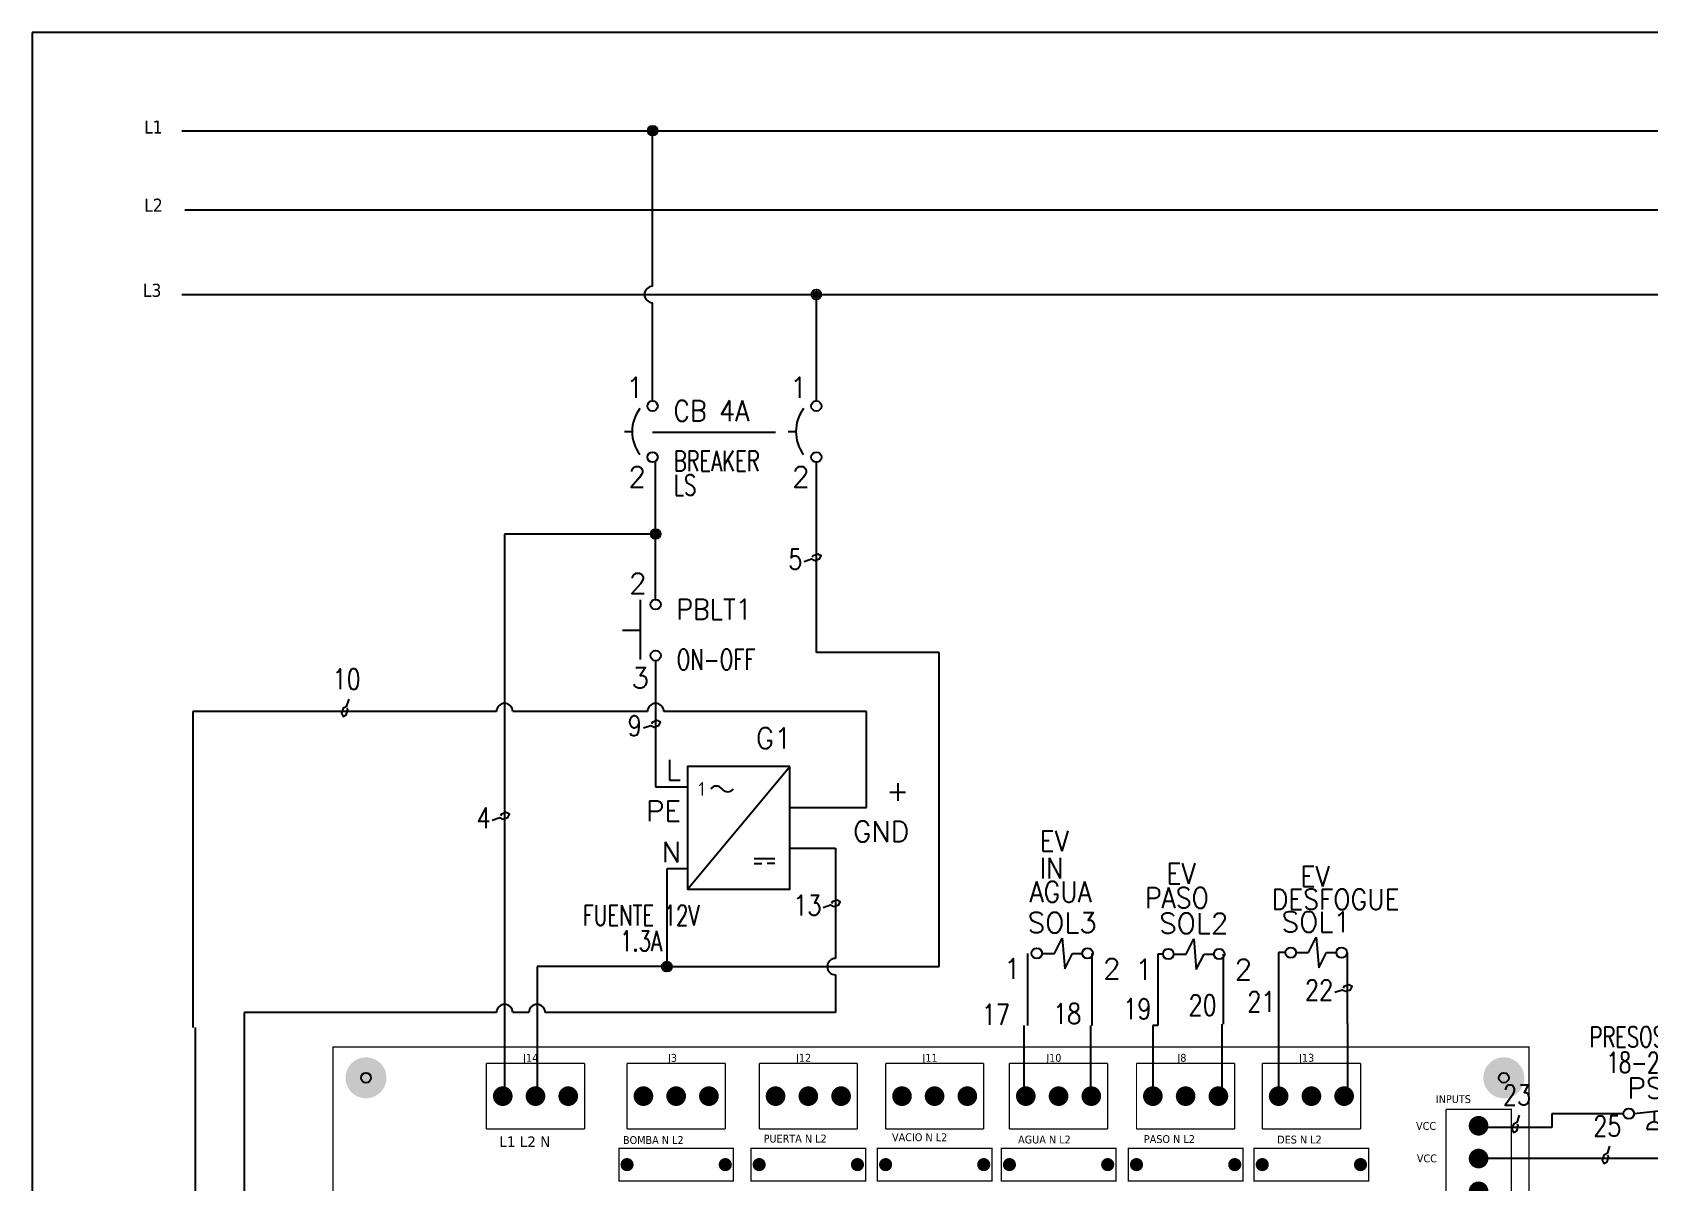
# Model space of a CAD drawing. Header units: millimetres. Extents: x 123.5 to 144.3, y 105.4 to 121.6.
# Drawn here: x 123.51 to 133.38, y 114.57 to 121.59 of the extents above; entities that cross this region are included whole.
import ezdxf
from ezdxf.enums import TextEntityAlignment as Align

# ---------------------------------------------------------------- set-up
doc = ezdxf.new("R2010")
doc.units = ezdxf.units.MM
doc.linetypes.add('HIDDEN2', pattern=[0.1875, 0.125, -0.0625])
for name, color, linetype in [('12632256', 7, 'Continuous'), ('BLK_12AWG', 7, 'Continuous'), ('DESC', 250, 'Continuous'), ('LINK', 9, 'Continuous'), ('SYMS', 7, 'Continuous'), ('TAGS', 250, 'Continuous'), ('TERMS', 250, 'Continuous'), ('WIRES', 7, 'Continuous')]:
    doc.layers.add(name, color=color, linetype=linetype)
doc.layers.add('WIRENO', color=7, linetype='Continuous', true_color=0x000000)
doc.styles.get("Standard").update_dxf_attribs({"font": 'tahoma.ttf'})
doc.styles.add('WD', font='romans.shx')
doc.styles.add('WD_IEC', font='isocp2.shx', dxfattribs={"width": 0.9, "height": 4})

# ---------------------------------------------------------------- blocks, each defined once
blk = doc.blocks.new('VCB1')
at = {"linetype": 'HIDDEN2'}
blk.add_line((-0.1712, 0), (-0.125, 0), dxfattribs=at)
for centre in [(0, 0.1562), (0, -0.1562)]:
    blk.add_circle(centre, 0.0312)
blk.add_arc((0.1094, 0), 0.2344, 143.1301, 216.8699)
at = {"style": 'WD'}
for tag, p, width in [('INST', (0.2188, 0.3883), 0.7), ('LOC', (0.2188, 0.2188), 0.7), ('TAG1', (0.1269, 0.0644), 0.9), ('XREF', (0.1287, -0.09), 0.7), ('DESC1', (0.1287, -0.242), 0.7), ('DESC2', (0.1287, -0.3893), 0.7)]:
    blk.add_attdef(tag, p, '', height=0.125, dxfattribs=dict(at, width=width))
at = {"linetype": 'Continuous', "style": 'WD'}
for tag, height, flags, p in [('TERM01', 0.125, 8, (-0.055, 0.2066)), ('MFG', 0.01, 9, (-0.1421, -0.0881)), ('CAT', 0.01, 9, (-0.1421, -0.0731))]:
    blk.add_attdef(tag, text='', height=height, dxfattribs=dict(at, flags=flags)).set_placement(p, align=Align.RIGHT)
at = {"color": 7, "style": 'WD', "flags": 1}
for tag, p in [('X2TERM01', (0, 0.1875)), ('X8TERM02', (0, -0.1875))]:
    blk.add_attdef(tag, p, '', height=0.0125, dxfattribs=at)
at = {"style": 'WD', "width": 0.7}
blk.add_attdef('RATING1', text='', height=0.125, dxfattribs=at).set_placement((-0.1875, 0.0625), align=Align.RIGHT)
at = {"color": 7, "style": 'WD'}
for tag, p in [('X4LINK', (-0.25, 0)), ('X1LINK', (0, 0))]:
    blk.add_attdef(tag, p, '', height=0.01, dxfattribs=at)
at = {"linetype": 'Continuous', "style": 'WD', "flags": 9}
blk.add_attdef('ASSYCODE', text='', height=0.01, dxfattribs=at).set_placement((-0.1533, -0.1061), align=Align.CENTER)
at = {"style": 'WD', "flags": 9}
for tag, p in [('FAMILY', (-0.1421, -0.0365)), ('CONTACT', (-0.1288, -0.1291))]:
    blk.add_attdef(tag, text='', height=0.01, dxfattribs=at).set_placement(p, align=Align.RIGHT)
at = {"linetype": 'Continuous', "style": 'WD', "flags": 8}
blk.add_attdef('TERM02', text='', height=0.125, dxfattribs=at).set_placement((-0.0407, -0.2134), align=Align.TOP_RIGHT)
blk = doc.blocks.new('WDDOT')
for radius in [0.03, 0.0187, 0.00929]:
    blk.add_circle((0, 0), radius)
blk = doc.blocks.new('VPB11L')
for p, q in [((-0.0938, 0.1849), (-0.0938, -0.1801)), ((-0.2022, 0), (-0.0938, 0))]:
    blk.add_line(p, q)
for centre in [(0, 0.1562), (0, -0.1562)]:
    blk.add_circle(centre, 0.0312)
at = {"style": 'WD'}
for tag, p, width in [('INST', (0.1269, 0.3902), 0.7), ('LOC', (0.1269, 0.2206), 0.7), ('TAG1', (0.1269, 0.0644), 0.9), ('XREF', (0.1287, -0.09), 0.7), ('DESC1', (0.1287, -0.242), 0.7), ('DESC2', (0.1287, -0.3982), 0.7)]:
    blk.add_attdef(tag, p, '', height=0.125, dxfattribs=dict(at, width=width))
at = {"linetype": 'Continuous', "style": 'WD'}
for tag, height, flags, p in [('TERM01', 0.125, 8, (-0.055, 0.2223)), ('MFG', 0.01, 9, (-0.1421, -0.0881)), ('CAT', 0.01, 9, (-0.1421, -0.0731))]:
    blk.add_attdef(tag, text='', height=height, dxfattribs=dict(at, flags=flags)).set_placement(p, align=Align.RIGHT)
at = {"color": 7, "style": 'WD', "flags": 1}
for tag, p in [('X2TERM01', (0, 0.1875)), ('X8TERM02', (0, -0.1875))]:
    blk.add_attdef(tag, p, '', height=0.0125, dxfattribs=at)
at = {"color": 7, "style": 'WD'}
for tag, p in [('X4LINK', (-0.2656, 0)), ('X1LINK', (0, 0))]:
    blk.add_attdef(tag, p, '', height=0.01, dxfattribs=at)
at = {"style": 'WD'}
for tag, flags, p in [('CONTACT', 1, (-0.1421, -0.0531)), ('FAMILY', 9, (-0.1421, -0.0365))]:
    blk.add_attdef(tag, text='', height=0.01, dxfattribs=dict(at, flags=flags)).set_placement(p, align=Align.RIGHT)
at = {"linetype": 'Continuous', "style": 'WD', "flags": 9}
blk.add_attdef('ASSYCODE', text='', height=0.01, dxfattribs=at).set_placement((-0.1563, -0.1113), align=Align.CENTER)
at = {"linetype": 'Continuous', "style": 'WD', "flags": 8}
blk.add_attdef('TERM02', text='', height=0.125, dxfattribs=at).set_placement((-0.0407, -0.2291), align=Align.TOP_RIGHT)
blk = doc.blocks.new('HSV1')
for p, q in [((-0.1231, 0), (-0.0469, 0)), ((-0.0469, 0), (0, 0.0938)), ((0, 0.0938), (0.0156, -0.0938)), ((0.0156, -0.0938), (0.0625, 0)), ((0.0625, 0), (0.1231, 0))]:
    blk.add_line(p, q)
for centre in [(-0.1553, 0), (0.1553, 0)]:
    blk.add_circle(centre, 0.0322)
at = {"style": 'WD', "width": 0.7}
for tag, p in [('INST', (0, 0.4508)), ('LOC', (0, 0.2812))]:
    blk.add_attdef(tag, text='', height=0.125, dxfattribs=at).set_placement(p, align=Align.CENTER)
at = {"style": 'WD'}
blk.add_attdef('TAG1', text='', height=0.125, dxfattribs=at).set_placement((0, 0.125), align=Align.CENTER)
for tag, p, height, flags in [('FAMILY', (0.1292, 0.1076), 0.01, 9), ('X4TERM01', (-0.1875, 0), 0.0125, 1), ('X1TERM02', (0.1875, 0), 0.0125, 1)]:
    blk.add_attdef(tag, p, '', height=height, dxfattribs=dict(at, flags=flags))
for tag, p, width in [('DESC1', (1.125, 0), 0.9), ('DESC2', (1.125, -0.1562), 0.9), ('DESC3', (1.125, -0.3125), 0.9), ('XREF', (1.1333, -0.4726), 0.8), ('WDTAGALT', (1.1333, -0.6288), 0.8)]:
    blk.add_attdef(tag, p, '', height=0.125, dxfattribs=dict(at, width=width))
at = {"linetype": 'Continuous', "style": 'WD', "flags": 9}
for tag, p in [('ASSYCODE', (0.1562, 0.0469)), ('MFG', (0.1564, 0.0671)), ('CAT', (0.1564, 0.0866))]:
    blk.add_attdef(tag, text='', height=0.01, dxfattribs=at).set_placement(p, align=Align.CENTER)
at = {"linetype": 'Continuous', "style": 'WD', "flags": 8}
blk.add_attdef('TERM01', text='', height=0.125, dxfattribs=at).set_placement((-0.25, -0.0314), align=Align.TOP_RIGHT)
blk.add_attdef('TERM02', text='', height=0.125, dxfattribs=at).set_placement((0.25, -0.0314), align=Align.TOP_LEFT)
at = {"style": 'WD'}
blk.add_attdef('RATING1', (0.0781, -0.3126), '', height=0.125, dxfattribs=at)
blk = doc.blocks.new('EPAD')
at = {"const_width": 0.5}
blk.add_lwpolyline([(-0.25, 0, 1), (0.25, 0, 1)], format="xyb", close=True, dxfattribs=at)
blk = doc.blocks.new('Tarjeta')
at = {"const_width": 0.008}
for points in [[(146.3184, 112.4867), (153.6204, 112.4867), (153.6204, 117.4267), (146.3184, 117.4267), (146.3184, 112.4867)], [(147.2544, 117.3257), (147.2544, 116.9257)], [(147.8544, 117.3257), (147.2544, 117.3257)], [(147.8544, 117.3257), (147.8544, 116.9257)], [(148.1134, 117.3257), (148.1134, 116.9257)], [(148.7134, 117.3257), (148.1134, 117.3257)], [(148.7134, 117.3257), (148.7134, 116.9257)], [(148.9204, 117.3257), (148.9204, 116.9257)], [(149.5204, 117.3257), (148.9204, 117.3257)], [(149.5204, 117.3257), (149.5204, 116.9257)], [(149.6924, 117.3257), (149.6924, 116.9257)], [(150.2914, 117.3257), (149.6924, 117.3257)], [(150.2914, 117.3257), (150.2914, 116.9257)], [(150.4484, 117.3257), (150.4484, 116.9257)], [(151.0484, 117.3257), (150.4484, 117.3257)], [(151.0484, 117.3257), (151.0484, 116.9257)], [(151.2244, 117.3257), (151.2244, 116.9257)], [(151.8244, 117.3257), (151.2244, 117.3257)], [(151.8244, 117.3257), (151.8244, 116.9257)], [(151.9924, 117.3257), (151.9924, 116.9257)], [(152.5924, 117.3257), (151.9924, 117.3257)], [(152.5924, 117.3257), (152.5924, 116.9257)], [(153.1134, 117.0447), (153.5134, 117.0447), (153.5134, 115.4447)], [(153.1134, 115.4447), (153.1134, 117.0447)], [(147.2544, 116.9257), (147.8544, 116.9257)], [(148.1134, 116.9257), (148.7134, 116.9257)], [(148.9204, 116.9257), (149.5204, 116.9257)], [(149.6924, 116.9257), (150.2914, 116.9257)], [(150.4484, 116.9257), (151.0484, 116.9257)], [(151.2244, 116.9257), (151.8244, 116.9257)], [(151.9924, 116.9257), (152.5924, 116.9257)], [(148.0634, 116.6077), (148.7634, 116.6077), (148.7634, 116.8077), (148.0634, 116.8077), (148.0634, 116.6077)], [(148.8704, 116.6077), (149.5704, 116.6077), (149.5704, 116.8077), (148.8704, 116.8077), (148.8704, 116.6077)], [(149.6424, 116.6077), (150.3414, 116.6077), (150.3414, 116.8077), (149.6424, 116.8077), (149.6424, 116.6077)], [(150.3984, 116.6077), (151.0984, 116.6077), (151.0984, 116.8077), (150.3984, 116.8077), (150.3984, 116.6077)], [(151.1744, 116.6077), (151.8744, 116.6077), (151.8744, 116.8077), (151.1744, 116.8077), (151.1744, 116.6077)], [(151.9424, 116.6077), (152.6424, 116.6077), (152.6424, 116.8077), (151.9424, 116.8077), (151.9424, 116.6077)]]:
    blk.add_lwpolyline(points, dxfattribs=at)
for centre, radius in [((146.5194, 117.2377), 0.03), ((153.4674, 117.2377), 0.03), ((147.3544, 117.1257), 0.03), ((147.5544, 117.1257), 0.03), ((147.7544, 117.1257), 0.03), ((148.2134, 117.1257), 0.03), ((148.4134, 117.1257), 0.03), ((148.6134, 117.1257), 0.03), ((149.0204, 117.1257), 0.03), ((149.2204, 117.1257), 0.03), ((149.4204, 117.1257), 0.03), ((149.7924, 117.1257), 0.03), ((149.9914, 117.1257), 0.03), ((150.1914, 117.1257), 0.03), ((150.5484, 117.1257), 0.03), ((150.7484, 117.1257), 0.03), ((150.9484, 117.1257), 0.03), ((151.3244, 117.1257), 0.03), ((151.5244, 117.1257), 0.03), ((151.7244, 117.1257), 0.03), ((152.0924, 117.1257), 0.03), ((152.2924, 117.1257), 0.03), ((152.4924, 117.1257), 0.03), ((153.3134, 116.9447), 0.03), ((153.3134, 116.7447), 0.03), ((148.1134, 116.7077), 0.025), ((148.7134, 116.7077), 0.025), ((148.9204, 116.7077), 0.025), ((149.5204, 116.7077), 0.025), ((149.6924, 116.7077), 0.025), ((150.2914, 116.7077), 0.025), ((150.4484, 116.7077), 0.025), ((151.0484, 116.7077), 0.025), ((151.2244, 116.7077), 0.025), ((151.8244, 116.7077), 0.025), ((151.9924, 116.7077), 0.025), ((152.5924, 116.7077), 0.025)]:
    blk.add_circle(centre, radius)
for p, xscale, yscale in [((146.5194, 117.2377), 0.25, 0.25), ((153.4674, 117.2377), 0.25, 0.25), ((147.3544, 117.1257), 0.12, 0.12), ((147.5544, 117.1257), 0.12, 0.12), ((147.7544, 117.1257), 0.12, 0.12), ((148.2134, 117.1257), 0.12, 0.12), ((148.4134, 117.1257), 0.12, 0.12), ((148.6134, 117.1257), 0.12, 0.12), ((149.0204, 117.1257), 0.12, 0.12), ((149.2204, 117.1257), 0.12, 0.12), ((149.4204, 117.1257), 0.12, 0.12), ((149.7924, 117.1257), 0.12, 0.12), ((149.9914, 117.1257), 0.12, 0.12), ((150.1914, 117.1257), 0.12, 0.12), ((150.5484, 117.1257), 0.12, 0.12), ((150.7484, 117.1257), 0.12, 0.12), ((150.9484, 117.1257), 0.12, 0.12), ((151.3244, 117.1257), 0.12, 0.12), ((151.5244, 117.1257), 0.12, 0.12), ((151.7244, 117.1257), 0.12, 0.12), ((152.0924, 117.1257), 0.12, 0.12), ((152.2924, 117.1257), 0.12, 0.12), ((152.4924, 117.1257), 0.12, 0.12), ((153.3134, 116.9447), 0.12, 0.12), ((153.3134, 116.7447), 0.12, 0.12), ((148.1134, 116.7077), 0.08, 0.08), ((148.7134, 116.7077), 0.08, 0.08), ((148.9204, 116.7077), 0.08, 0.08), ((149.5204, 116.7077), 0.08, 0.08), ((149.6924, 116.7077), 0.08, 0.08), ((150.2914, 116.7077), 0.08, 0.08), ((150.4484, 116.7077), 0.08, 0.08), ((151.0484, 116.7077), 0.08, 0.08), ((151.2244, 116.7077), 0.08, 0.08), ((151.8244, 116.7077), 0.08, 0.08), ((151.9924, 116.7077), 0.08, 0.08), ((152.5924, 116.7077), 0.08, 0.08), ((153.3134, 116.5447), 0.12, 0.12)]:
    blk.add_blockref('EPAD', p, dxfattribs=dict(xscale=xscale, yscale=yscale))
at = {"layer": '12632256'}
for s, height, width, p in [('J14', 0.048, 1.041667, (147.4794, 117.3357)), ('J3', 0.048, 1.041667, (148.3634, 117.3357)), ('J12', 0.048, 1.041667, (149.1454, 117.3357)), ('J11', 0.048, 1.041667, (149.9174, 117.3357)), ('J10', 0.048, 1.041667, (150.6734, 117.3357)), ('J8', 0.048, 1.041667, (151.4744, 117.3357)), ('J13', 0.048, 1.041667, (152.2174, 117.3357)), ('INPUTS', 0.048, 1.041667, (153.0524, 117.0837)), ('VCC', 0.048, 1.041667, (152.9314, 116.9197)), ('L1 L2 N', 0.064, 1.09375, (147.3334, 116.8157)), ('BOMBA N L2', 0.048, 1.041667, (148.0884, 116.8337)), ('PUERTA N L2', 0.048, 1.041667, (148.9474, 116.8427)), ('VACIO N L2', 0.048, 1.041667, (149.7314, 116.8507)), ('AGUA N L2', 0.048, 1.041667, (150.5014, 116.8367)), ('PASO N L2', 0.048, 1.041667, (151.2694, 116.8397)), ('DES N L2', 0.048, 1.041667, (152.0834, 116.8367)), ('VCC', 0.048, 1.041667, (152.9364, 116.7217))]:
    blk.add_text(s, height=height, dxfattribs=dict(at, width=width)).set_placement(p)
blk = doc.blocks.new('HPW1_1PH')
for p, q in [((0, -0.625), (0.625, 0.125)), ((0.4066, -0.4373), (0.5317, -0.4373)), ((0.4066, -0.4686), (0.4535, -0.4686)), ((0.5317, -0.4686), (0.4848, -0.4686))]:
    blk.add_line(p, q)
blk.add_lwpolyline([(0.625, 0.125), (0, 0.125), (0, -0.625), (0.625, -0.625)], close=True)
for centre, start, end in [((0.175, -0.0387), 36.8699, 143.1301), ((0.245, 0.0138), 216.8699, 323.1301)]:
    blk.add_arc(centre, 0.0438, start, end)
at = {"style": 'WD_IEC'}
blk.add_text('1', height=0.084, dxfattribs=at).set_placement((0.105, -0.0124), align=Align.MIDDLE_RIGHT)
at = {"style": 'WD', "width": 0.7}
for tag, p in [('INST', (-0.2843, 0.7938)), ('LOC', (-0.2843, 0.6242)), ('RATING1', (-0.2843, 0.285)), ('XREF', (-0.2843, -0.691)), ('DESC1', (-0.2843, -0.8472)), ('DESC2', (-0.2843, -1.0035)), ('DESC3', (-0.2843, -1.1578))]:
    blk.add_attdef(tag, text='', height=0.125, dxfattribs=at).set_placement(p, align=Align.CENTER)
at = {"style": 'WD'}
blk.add_attdef('TAG1', text='', height=0.125, dxfattribs=at).set_placement((-0.2843, 0.4546), align=Align.CENTER)
at = {"linetype": 'Continuous', "style": 'WD', "flags": 9}
for tag, p in [('MFG', (0.8868, 0.2571)), ('CAT', (0.8888, 0.2765)), ('ASSYCODE', (0.8871, -0.5638))]:
    blk.add_attdef(tag, text='', height=0.01, dxfattribs=at).set_placement(p, align=Align.CENTER)
at = {"linetype": 'Continuous', "style": 'WD', "flags": 8}
for tag, p in [('TERM01', (-0.04, 0.04)), ('TERM04', (1.3525, -0.085)), ('TERM02', (-0.04, -0.2098)), ('TERM05', (1.3525, -0.335)), ('TERM03', (-0.04, -0.46))]:
    blk.add_attdef(tag, text='', height=0.125, dxfattribs=at).set_placement(p, align=Align.RIGHT)
at = {"style": 'WD'}
for tag, p, height, flags in [('X4TERM01', (0, 0), 0.0125, 1), ('X1TERM04', (0.625, -0.125), 0.0125, 1), ('X4TERM02', (0, -0.2498), 0.0125, 1), ('X1TERM05', (0.625, -0.375), 0.0125, 1), ('X4TERM03', (0, -0.5), 0.0125, 1), ('FAMILY', (0.8618, -0.4829), 0.01, 9)]:
    blk.add_attdef(tag, p, '', height=height, dxfattribs=dict(at, flags=flags))
blk = doc.blocks.new('HPS12')
at = {"linetype": 'Continuous'}
blk.add_line((-0.1231, 0.002), (0.1594, 0.0326), dxfattribs=at)
for p, q in [((0, 0.0153), (0, -0.0487)), ((-0.0442, -0.0938), (0.0442, -0.0938))]:
    blk.add_line(p, q)
for centre in [(-0.1553, 0), (0.1553, 0)]:
    blk.add_circle(centre, 0.0322)
blk.add_arc((0, -0.0938), 0.0442, 0, 180)
at = {"style": 'WD', "width": 0.7}
for tag, p in [('INST', (0, 0.7321)), ('LOC', (0, 0.5625)), ('DESC1', (0, 0.4062)), ('DESC2', (0, 0.25)), ('XREF', (0, -0.3144))]:
    blk.add_attdef(tag, text='', height=0.125, dxfattribs=at).set_placement(p, align=Align.CENTER)
at = {"style": 'WD'}
blk.add_attdef('TAG1', text='', height=0.125, dxfattribs=at).set_placement((0, 0.0938), align=Align.CENTER)
for tag, p in [('X2LINK', (0, 0.0938)), ('X8LINK', (0, -0.125))]:
    blk.add_attdef(tag, p, '', height=0.01, dxfattribs=at)
for tag, p, height, flags in [('X4TERM01', (-0.1875, 0), 0.0125, 1), ('CONTACT', (0.0376, 0.0204), 0.01, 1), ('FAMILY', (0.0376, 0.0371), 0.01, 9), ('X1TERM02', (0.1875, 0), 0.0125, 1)]:
    blk.add_attdef(tag, p, '', height=height, dxfattribs=dict(at, flags=flags))
at = {"linetype": 'Continuous', "style": 'WD', "flags": 9}
for tag, p in [('CAT', (0.0626, -0.0071)), ('ASSYCODE', (0.0656, -0.0489)), ('MFG', (0.0626, -0.0266))]:
    blk.add_attdef(tag, text='', height=0.01, dxfattribs=at).set_placement(p, align=Align.CENTER)
at = {"linetype": 'Continuous', "style": 'WD', "flags": 8}
blk.add_attdef('TERM01', text='', height=0.125, dxfattribs=at).set_placement((-0.25, -0.0314), align=Align.TOP_RIGHT)
blk.add_attdef('TERM02', text='', height=0.125, dxfattribs=at).set_placement((0.25, -0.0314), align=Align.TOP_LEFT)
at = {"style": 'WD', "width": 0.7}
for tag, p in [('RATING1', (0.2475, -0.317)), ('WDTAGALT', (0.2475, -0.4732))]:
    blk.add_attdef(tag, p, '', height=0.125, dxfattribs=at)
blk = doc.blocks.new('WD_WNV')
at = {"style": 'WD', "flags": 1}
for tag, p in [('W01USER', (-0.0625, 0.0938)), ('W02USER', (-0.0625, 0.0859)), ('W03USER', (-0.0625, 0.0781)), ('W04USER', (-0.0625, 0.0703)), ('W05USER', (-0.0625, 0.0625)), ('W06USER', (-0.0625, 0.0547)), ('W07USER', (-0.0625, 0.0469)), ('W08USER', (-0.0625, 0.0391)), ('W09USER', (-0.0625, 0.0312)), ('W10USER', (-0.0625, 0.0234))]:
    blk.add_attdef(tag, text='', height=0.005, dxfattribs=at).set_placement(p, align=Align.CENTER)
at = {"linetype": 'Continuous', "style": 'WD', "width": 0.8}
blk.add_attdef('WIRENO', text='', height=0.125, dxfattribs=at).set_placement((-0.05, 0), align=Align.MIDDLE_RIGHT)
blk = doc.blocks.new('WD_WNH')
at = {"linetype": 'Continuous', "style": 'WD', "width": 0.8}
blk.add_attdef('WIRENO', text='', height=0.125, dxfattribs=at).set_placement((0, 0.0625), align=Align.CENTER)
at = {"style": 'WD', "flags": 1}
for tag, p in [('W01USER', (0, 0.0781)), ('W02USER', (0, 0.0703)), ('W03USER', (0, 0.0625)), ('W04USER', (0, 0.0547)), ('W05USER', (0, 0.0469)), ('W06USER', (0, 0.0391)), ('W07USER', (0, 0.0312)), ('W08USER', (0, 0.0234)), ('W09USER', (0, 0.0156)), ('W10USER', (0, 0.0078))]:
    blk.add_attdef(tag, text='', height=0.005, dxfattribs=at).set_placement(p, align=Align.CENTER)

msp = doc.modelspace()

# ---------------------------------------------------------------- linework, layer by layer
at = {"color": 7, "linetype": 'Continuous'}
for p, q in [((144.2555, 121.5905), (123.5055, 121.5905)), ((123.5055, 121.5905), (123.5055, 105.4055))]:
    msp.add_line(p, q, dxfattribs=at)
at = {"layer": 'BLK_12AWG'}
for p, q in [((124.4182, 120.99), (142.7932, 120.99)), ((127.2932, 120.04), (127.2932, 120.99)), ((124.4378, 120.5067), (142.8128, 120.5067)), ((124.4182, 119.99), (142.7932, 119.99)), ((127.2932, 119.3405), (127.2932, 119.94)), ((128.2932, 119.3405), (128.2932, 119.99))]:
    msp.add_line(p, q, dxfattribs=at)
msp.add_arc((127.2932, 119.99), 0.05, 90, 270, dxfattribs=at)
at = {"layer": 'LINK'}
msp.add_lwpolyline([(127.2932, 119.15), (128.0432, 119.15)], dxfattribs=at)
at = {"layer": 'WIRENO'}
for points in [[(128.2182, 118.3603), (128.2636, 118.3755), (128.2833, 118.3656), (128.313, 118.3755), (128.3229, 118.3952), (128.3031, 118.4051), (128.2735, 118.3952), (128.2685, 118.3854)], [(125.438, 117.519), (125.4228, 117.4737), (125.4031, 117.4638), (125.3932, 117.4342), (125.4031, 117.4144), (125.4228, 117.4243), (125.4327, 117.4539), (125.4278, 117.4638)], [(127.2368, 117.344), (127.2822, 117.3592), (127.302, 117.3493), (127.3316, 117.3592), (127.3415, 117.3789), (127.3217, 117.3888), (127.2921, 117.3789), (127.2871, 117.369)], [(126.3145, 116.7818), (126.3598, 116.7969), (126.3796, 116.7871), (126.4092, 116.7969), (126.4191, 116.8167), (126.3994, 116.8266), (126.3697, 116.8167), (126.3648, 116.8068)], [(128.3348, 116.2479), (128.3801, 116.2631), (128.3999, 116.2532), (128.4295, 116.2631), (128.4394, 116.2828), (128.4196, 116.2927), (128.39, 116.2828), (128.3851, 116.2729)], [(131.4596, 115.7308), (131.505, 115.7459), (131.5248, 115.736), (131.5544, 115.7459), (131.5643, 115.7656), (131.5445, 115.7755), (131.5149, 115.7656), (131.51, 115.7558)], [(132.5847, 114.9795), (132.5696, 114.9342), (132.5499, 114.9243), (132.54, 114.8947), (132.5499, 114.8749), (132.5696, 114.8848), (132.5795, 114.9144), (132.5746, 114.9243)], [(133.1363, 114.7902), (133.1212, 114.7448), (133.1014, 114.7349), (133.0916, 114.7053), (133.1014, 114.6855), (133.1212, 114.6954), (133.1311, 114.725), (133.1261, 114.7349)]]:
    msp.add_lwpolyline(points, dxfattribs=at)
at = {"layer": 'WIRES'}
for p, q in [((127.3118, 118.129), (127.3118, 118.9655)), ((128.2932, 117.8051), (128.2932, 118.9655)), ((127.3118, 118.5274), (126.3895, 118.5274)), ((126.3895, 118.5274), (126.3895, 115.0863)), ((127.3118, 117.754), (127.3118, 116.9841)), ((129.0436, 117.8051), (128.2932, 117.8051)), ((129.0436, 115.8868), (129.0436, 117.8051)), ((126.3395, 117.444), (124.4864, 117.444)), ((124.4864, 117.444), (124.4864, 115.5154)), ((127.2618, 117.444), (126.4395, 117.444)), ((128.5994, 117.444), (127.3618, 117.444)), ((128.5994, 116.8591), (128.5994, 117.444)), ((127.3118, 116.9841), (127.507, 116.9841)), ((128.132, 116.8591), (128.5994, 116.8591)), ((128.132, 116.6091), (128.4098, 116.6091)), ((128.4098, 116.6091), (128.4098, 115.9368)), ((127.507, 116.4841), (127.3805, 116.4841)), ((127.3805, 116.4841), (127.3805, 115.8868)), ((127.3805, 115.8872), (126.5875, 115.8872)), ((126.5875, 115.8872), (126.5875, 115.106)), ((127.3805, 115.8868), (129.0436, 115.8868)), ((129.5831, 115.9676), (129.5831, 115.5268)), ((129.9745, 115.9676), (129.9745, 115.5268)), ((130.4103, 115.9634), (130.3789, 115.9634)), ((130.3789, 115.9634), (130.3789, 115.5281)), ((130.7772, 115.9634), (130.7772, 115.535)), ((131.1578, 115.9721), (131.1148, 115.9721)), ((131.1148, 115.9721), (131.1148, 115.079)), ((131.5346, 115.9721), (131.5346, 115.5394)), ((128.4098, 115.8368), (128.4098, 115.6063)), ((126.3395, 115.6063), (124.7988, 115.6063)), ((124.7988, 115.6063), (124.7988, 115.3868)), ((126.5375, 115.6063), (126.4395, 115.6063)), ((128.4098, 115.6063), (126.6375, 115.6063)), ((124.5005, 115.5154), (124.5005, 111.7134)), ((129.5594, 115.5268), (129.5594, 115.0859)), ((129.9673, 115.5268), (129.9673, 115.0859)), ((130.3789, 115.5281), (130.3475, 115.5281)), ((130.3475, 115.5281), (130.3475, 115.0928)), ((130.7692, 115.535), (130.7692, 115.1066)), ((131.5365, 115.5394), (131.5365, 115.1066)), ((124.7986, 115.3868), (124.7986, 111.8411)), ((133.2219, 114.9887), (132.7845, 114.9887)), ((132.7845, 114.9887), (132.7845, 114.9045)), ((132.7845, 114.9045), (132.335, 114.9045)), ((133.8806, 114.7152), (132.342, 114.7152))]:
    msp.add_line(p, q, dxfattribs=at)
for centre, start, end in [((126.3895, 117.444), 0, 180), ((127.3118, 117.444), 0, 180), ((128.4098, 115.8868), 90, 270), ((126.3895, 115.6063), 0, 180), ((126.5875, 115.6063), 0, 180)]:
    msp.add_arc(centre, 0.05, start, end, dxfattribs=at)

# ---------------------------------------------------------------- block references
at = {"layer": 'DESC'}
msp.add_blockref('Tarjeta', (-20.9763, -2.0298), dxfattribs=at)
at = {"layer": 'SYMS'}
for p in [(127.2932, 120.99), (128.2932, 119.99), (127.3118, 118.5274), (127.3805, 115.8872)]:
    msp.add_blockref('WDDOT', p, dxfattribs=at)
ref = msp.add_blockref('VCB1', (127.2932, 119.153), dxfattribs=at)
ref.add_attrib('DESC2', 'LS', (127.4219, 118.7637), dxfattribs={"layer": 'DESC', "height": 0.125, "style": 'WD', "width": 0.7})
ref.add_attrib('DESC1', 'BREAKER', (127.4219, 118.911), dxfattribs={"layer": 'DESC', "height": 0.125, "style": 'WD', "width": 0.7})
ref.add_attrib('TAG1', 'CB 4A', (127.4202, 119.2174), dxfattribs={"layer": 'TAGS', "height": 0.125, "style": 'WD', "width": 0.9})
ref.add_attrib('TERM02', '2', dxfattribs={"layer": 'TERMS', "linetype": 'Continuous', "height": 0.125, "style": 'WD', "flags": 8}).set_placement((127.2525, 118.9396), align=Align.TOP_RIGHT)
ref.add_attrib('TERM01', '1', dxfattribs={"layer": 'TERMS', "linetype": 'Continuous', "height": 0.125, "style": 'WD', "flags": 8}).set_placement((127.2382, 119.3597), align=Align.RIGHT)
ref = msp.add_blockref('VCB1', (128.2932, 119.153), dxfattribs=at)
ref.add_attrib('TERM02', '2', dxfattribs={"layer": 'TERMS', "linetype": 'Continuous', "height": 0.125, "style": 'WD', "flags": 8}).set_placement((128.2525, 118.9396), align=Align.TOP_RIGHT)
ref.add_attrib('TERM01', '1', dxfattribs={"layer": 'TERMS', "linetype": 'Continuous', "height": 0.125, "style": 'WD', "flags": 8}).set_placement((128.2382, 119.3597), align=Align.RIGHT)
ref = msp.add_blockref('VPB11L', (127.3118, 117.9415), dxfattribs=at)
ref.add_attrib('TERM02', '3', dxfattribs={"layer": 'TERMS', "linetype": 'Continuous', "height": 0.125, "style": 'WD', "flags": 8}).set_placement((127.2711, 117.7124), align=Align.TOP_RIGHT)
ref.add_attrib('TERM01', '2', dxfattribs={"layer": 'TERMS', "linetype": 'Continuous', "height": 0.125, "style": 'WD', "flags": 8}).set_placement((127.2569, 118.1638), align=Align.RIGHT)
ref.add_attrib('DESC1', 'ON-OFF', (127.4406, 117.6995), dxfattribs={"layer": 'DESC', "height": 0.125, "style": 'WD', "width": 0.7})
ref.add_attrib('TAG1', 'PBLT1', (127.4388, 118.0059), dxfattribs={"layer": 'TAGS', "height": 0.125, "style": 'WD', "width": 0.9})
ref = msp.add_blockref('HPW1_1PH', (127.507, 116.9841), dxfattribs=at)
ref.add_attrib('TERM01', 'L', dxfattribs={"layer": 'TERMS', "linetype": 'Continuous', "height": 0.125, "style": 'WD', "flags": 8}).set_placement((127.467, 117.0241), align=Align.RIGHT)
ref.add_attrib('TERM02', 'PE', dxfattribs={"layer": 'TERMS', "linetype": 'Continuous', "height": 0.125, "style": 'WD', "flags": 8}).set_placement((127.467, 116.7742), align=Align.RIGHT)
ref.add_attrib('TERM03', 'N', dxfattribs={"layer": 'TERMS', "linetype": 'Continuous', "height": 0.125, "style": 'WD', "flags": 8}).set_placement((127.467, 116.5241), align=Align.RIGHT)
ref.add_attrib('TERM04', '+', dxfattribs={"layer": 'TERMS', "linetype": 'Continuous', "height": 0.125, "style": 'WD', "flags": 8}).set_placement((128.8595, 116.8991), align=Align.RIGHT)
ref.add_attrib('TERM05', 'GND', dxfattribs={"layer": 'TERMS', "linetype": 'Continuous', "height": 0.125, "style": 'WD', "flags": 8}).set_placement((128.8595, 116.6491), align=Align.RIGHT)
ref.add_attrib('TAG1', 'G1', dxfattribs={"layer": 'TAGS', "height": 0.125, "style": 'WD'}).set_placement((128.0331, 117.2189), align=Align.CENTER)
ref.add_attrib('DESC2', '1.3A', dxfattribs={"layer": 'DESC', "height": 0.125, "style": 'WD', "width": 0.7}).set_placement((127.2228, 115.9806), align=Align.CENTER)
ref.add_attrib('DESC1', 'FUENTE 12V', dxfattribs={"layer": 'DESC', "height": 0.125, "style": 'WD', "width": 0.7}).set_placement((127.2228, 116.1369), align=Align.CENTER)
ref = msp.add_blockref('HSV1', (129.7942, 115.9676), dxfattribs=at)
ref.add_attrib('DESC3', 'AGUA', (129.594, 116.2805), dxfattribs={"layer": 'DESC', "height": 0.125, "style": 'WD', "width": 0.9})
ref.add_attrib('TERM02', '2', dxfattribs={"layer": 'TERMS', "linetype": 'Continuous', "height": 0.125, "style": 'WD', "flags": 8}).set_placement((130.0442, 115.9362), align=Align.TOP_LEFT)
ref.add_attrib('TERM01', '1', dxfattribs={"layer": 'TERMS', "linetype": 'Continuous', "height": 0.125, "style": 'WD', "flags": 8}).set_placement((129.5442, 115.9362), align=Align.TOP_RIGHT)
ref.add_attrib('TAG1', 'SOL3', dxfattribs={"layer": 'TAGS', "height": 0.125, "style": 'WD'}).set_placement((129.7942, 116.0926), align=Align.CENTER)
ref.add_attrib('DESC2', 'IN', (129.6562, 116.4255), dxfattribs={"layer": 'DESC', "height": 0.125, "style": 'WD', "width": 0.9})
ref.add_attrib('DESC1', 'EV', (129.6562, 116.5912), dxfattribs={"layer": 'DESC', "height": 0.125, "style": 'WD', "width": 0.9})
ref = msp.add_blockref('HSV1', (130.5978, 115.9634), dxfattribs=at)
ref.add_attrib('TERM02', '2', dxfattribs={"layer": 'TERMS', "linetype": 'Continuous', "height": 0.125, "style": 'WD', "flags": 8}).set_placement((130.8478, 115.932), align=Align.TOP_LEFT)
ref.add_attrib('TERM01', '1', dxfattribs={"layer": 'TERMS', "linetype": 'Continuous', "height": 0.125, "style": 'WD', "flags": 8}).set_placement((130.3478, 115.932), align=Align.TOP_RIGHT)
ref.add_attrib('TAG1', 'SOL2', dxfattribs={"layer": 'TAGS', "height": 0.125, "style": 'WD'}).set_placement((130.5978, 116.0884), align=Align.CENTER)
ref.add_attrib('DESC2', 'PASO', (130.2996, 116.2437), dxfattribs={"layer": 'DESC', "height": 0.125, "style": 'WD', "width": 0.9})
ref.add_attrib('DESC1', 'EV', (130.4312, 116.3926), dxfattribs={"layer": 'DESC', "height": 0.125, "style": 'WD', "width": 0.9})
ref = msp.add_blockref('HSV1', (131.3453, 115.9721), dxfattribs=at)
ref.add_attrib('TAG1', 'SOL1', dxfattribs={"layer": 'TAGS', "height": 0.125, "style": 'WD'}).set_placement((131.3453, 116.0971), align=Align.CENTER)
ref.add_attrib('DESC2', 'DESFOGUE', (131.0734, 116.2349), dxfattribs={"layer": 'DESC', "height": 0.125, "style": 'WD', "width": 0.9})
ref.add_attrib('DESC1', 'EV', (131.2488, 116.3751), dxfattribs={"layer": 'DESC', "height": 0.125, "style": 'WD', "width": 0.9})
ref = msp.add_blockref('HPS12', (133.4094, 114.9887), dxfattribs=at)
ref.add_attrib('DESC2', '18-20PSI', dxfattribs={"layer": 'DESC', "height": 0.125, "style": 'WD', "width": 0.7}).set_placement((133.4094, 115.2387), align=Align.CENTER)
ref.add_attrib('DESC1', 'PRESOSTATO ', dxfattribs={"layer": 'DESC', "height": 0.125, "style": 'WD', "width": 0.7}).set_placement((133.4094, 115.395), align=Align.CENTER)
ref.add_attrib('TAG1', 'PS1', dxfattribs={"layer": 'TAGS', "height": 0.125, "style": 'WD'}).set_placement((133.4094, 115.0825), align=Align.CENTER)
at = {"layer": 'WIRENO'}
ref = msp.add_blockref('WD_WNV', (128.2932, 118.3853), dxfattribs=at)
ref.add_attrib('WIRENO', '5', dxfattribs={"linetype": 'Continuous', "height": 0.125, "style": 'WD', "width": 0.8}).set_placement((128.2076, 118.3735), align=Align.MIDDLE_RIGHT)
ref = msp.add_blockref('WD_WNH', (125.413, 117.444), dxfattribs=at)
ref.add_attrib('WIRENO', '10', dxfattribs={"linetype": 'Continuous', "height": 0.125, "style": 'WD', "width": 0.8}).set_placement((125.4248, 117.5421), align=Align.BOTTOM_CENTER)
ref = msp.add_blockref('WD_WNV', (127.3118, 117.369), dxfattribs=at)
ref.add_attrib('WIRENO', '9', dxfattribs={"linetype": 'Continuous', "height": 0.125, "style": 'WD', "width": 0.8}).set_placement((127.2263, 117.3572), align=Align.MIDDLE_RIGHT)
ref = msp.add_blockref('WD_WNV', (126.3895, 116.8068), dxfattribs=at)
ref.add_attrib('WIRENO', '4', dxfattribs={"linetype": 'Continuous', "height": 0.125, "style": 'WD', "width": 0.8}).set_placement((126.3039, 116.795), align=Align.MIDDLE_RIGHT)
ref = msp.add_blockref('WD_WNV', (128.4098, 116.2729), dxfattribs=at)
ref.add_attrib('WIRENO', '13', dxfattribs={"linetype": 'Continuous', "height": 0.125, "style": 'WD', "width": 0.8}).set_placement((128.3242, 116.2611), align=Align.MIDDLE_RIGHT)
ref = msp.add_blockref('WD_WNV', (131.5346, 115.7558), dxfattribs=at)
ref.add_attrib('WIRENO', '22', dxfattribs={"linetype": 'Continuous', "height": 0.125, "style": 'WD', "width": 0.8}).set_placement((131.4491, 115.7439), align=Align.MIDDLE_RIGHT)
ref = msp.add_blockref('WD_WNH', (130.2409, 115.4311), dxfattribs=at)
ref.add_attrib('WIRENO', '19', dxfattribs={"linetype": 'Continuous', "height": 0.125, "style": 'WD', "width": 0.8}).set_placement((130.2527, 115.5292), align=Align.BOTTOM_CENTER)
ref = msp.add_blockref('WD_WNV', (130.7772, 115.7492), dxfattribs=at)
ref.add_attrib('WIRENO', '20', dxfattribs={"linetype": 'Continuous', "height": 0.125, "style": 'WD', "width": 0.8}).set_placement((130.7373, 115.6515), align=Align.MIDDLE_RIGHT)
ref = msp.add_blockref('WD_WNH', (131.1363, 115.9721), dxfattribs=at)
ref.add_attrib('WIRENO', '21', dxfattribs={"linetype": 'Continuous', "height": 0.125, "style": 'WD', "width": 0.8}).set_placement((131.011, 115.5729), align=Align.BOTTOM_CENTER)
ref = msp.add_blockref('WD_WNV', (129.5594, 115.3063), dxfattribs=at)
ref.add_attrib('WIRENO', '17', dxfattribs={"linetype": 'Continuous', "height": 0.125, "style": 'WD', "width": 0.8}).set_placement((129.4749, 115.5941), align=Align.MIDDLE_RIGHT)
ref = msp.add_blockref('WD_WNV', (129.9673, 115.3063), dxfattribs=at)
ref.add_attrib('WIRENO', '18', dxfattribs={"linetype": 'Continuous', "height": 0.125, "style": 'WD', "width": 0.8}).set_placement((129.9104, 115.5992), align=Align.MIDDLE_RIGHT)
ref = msp.add_blockref('WD_WNH', (132.5597, 114.9045), dxfattribs=at)
ref.add_attrib('WIRENO', '23', dxfattribs={"linetype": 'Continuous', "height": 0.125, "style": 'WD', "width": 0.8}).set_placement((132.5716, 115.0026), align=Align.BOTTOM_CENTER)
ref = msp.add_blockref('WD_WNH', (133.1113, 114.7152), dxfattribs=at)
ref.add_attrib('WIRENO', '25', dxfattribs={"linetype": 'Continuous', "height": 0.125, "style": 'WD', "width": 0.8}).set_placement((133.1232, 114.8132), align=Align.BOTTOM_CENTER)

# ---------------------------------------------------------------- texts
at = {"char_height": 0.08, "attachment_point": 1}
for s, insert in [('L1', (124.1883, 121.0522)), ('L2', (124.1893, 120.5752)), ('L3', (124.181, 120.0557))]:
    msp.add_mtext_dynamic_manual_height_columns(s, width=0.371937, gutter_width=0.05, heights=[0], dxfattribs=dict(at, insert=insert))

doc.saveas('drawing.dxf')
